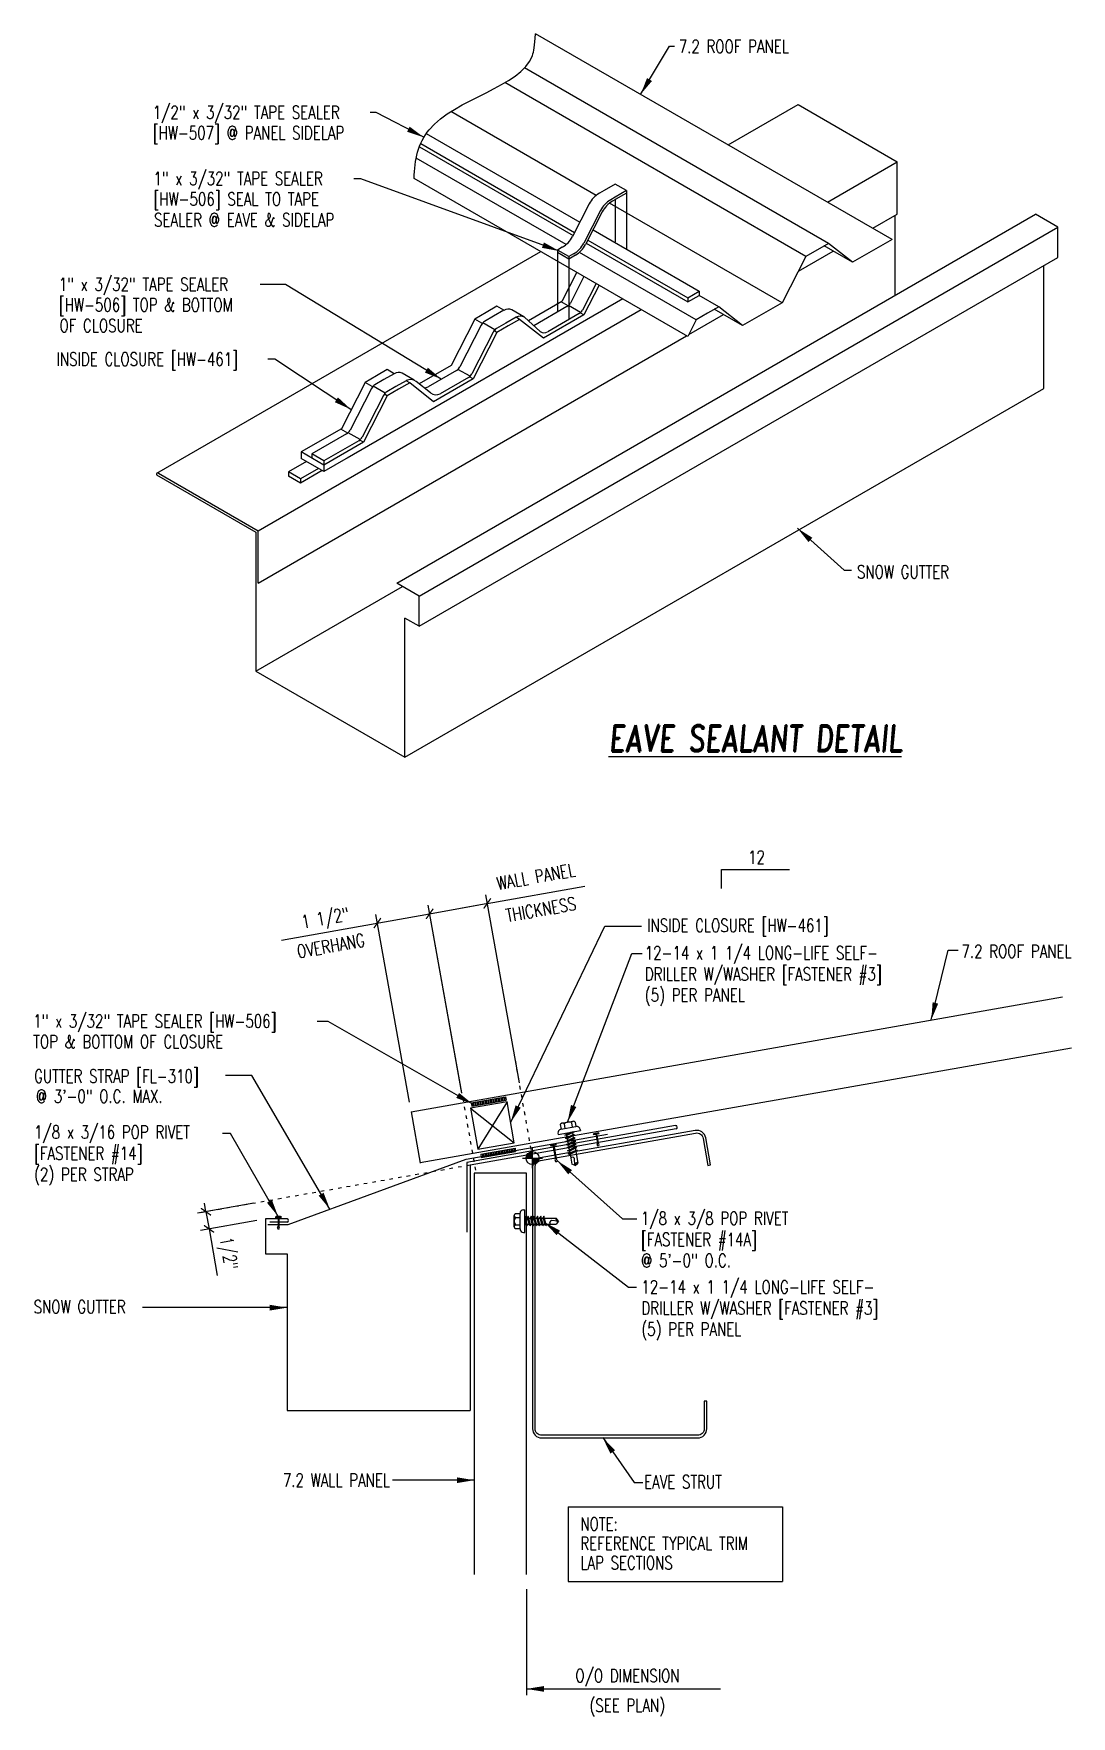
# Model space of a CAD drawing. Extents: x 9.3 to 39.1, y 9 to 57.3.
import ezdxf
from ezdxf.enums import TextEntityAlignment as Align

# ---------------------------------------------------------------- set-up
doc = ezdxf.new("R2010")
doc.units = 0
doc.header["$LTSCALE"] = 4
doc.header["$MEASUREMENT"] = 0
doc.linetypes.add('DOT2', pattern=[0.125, 0, -0.125])
doc.layers.get('0').update_dxf_attribs({"linetype": 'CONTINUOUS'})
for name, color, linetype in [('CLOSURE', 3, 'CONTINUOUS'), ('DIM', 2, 'CONTINUOUS'), ('DIM-DETAILS', 7, 'CONTINUOUS'), ('FASTENER', 9, 'CONTINUOUS'), ('GRID', 9, 'CONTINUOUS'), ('LABEL', 6, 'CONTINUOUS'), ('MARK', 1, 'CONTINUOUS'), ('PANEL', 11, 'CONTINUOUS'), ('PANEL-S', 11, 'CONTINUOUS'), ('SEALANT', 8, 'CONTINUOUS'), ('SECTION', 11, 'CONTINUOUS'), ('STLA', 12, 'CONTINUOUS'), ('TAPE', 9, 'CONTINUOUS'), ('TEXT', 2, 'CONTINUOUS'), ('TRIM', 6, 'CONTINUOUS')]:
    doc.layers.add(name, color=color, linetype=linetype)
doc.styles.add('ROMAND', font='romand', dxfattribs={"height": 0.075})
doc.styles.add('TEXT', font='SIMPLEX.shx', dxfattribs={"width": 0.75, "height": 0.375})
doc.styles.add('TEXT1', font='ROMANS.shx', dxfattribs={"width": 0.75, "height": 0.375})
doc.dimstyles.new('DETAIL$7', dxfattribs={"dimscale": 4, "dimtxt": 0.375, "dimasz": 0.125, "dimexe": 0.0625, "dimexo": 0.0625, "dimgap": 0.0625, "dimtad": 1, "dimdec": 4, "dimzin": 3, "dimdsep": 46, "dimlunit": 4, "dimtxsty": 'TEXT', "dimblk": 'ARCHTICK', "dimcen": 0.0625, "dimclrd": 7, "dimclre": 7, "dimclrt": 2, "dimadec": 0, "dimazin": 0, "dimtfac": 0.6, "dimtdec": 4, "dimtmove": 0, "dimatfit": 3, "dimfxl": 0, "dimfrac": 2, "dimtolj": 1, "dimtzin": 0, "dimarcsym": 0})

# ---------------------------------------------------------------- blocks, each defined once
blk = doc.blocks.new('fm4')
at = {"layer": 'FASTENER', "color": 12}
for p, q in [((-0.089, 0.018), (0.089, 0.018)), ((0.06, 0.04), (-0.06, 0.04)), ((-0.012, 0.018), (-0.012, -0.373)), ((0.012, 0.018), (0.012, -0.373)), ((-0.02, -0.45), (0.02, -0.45))]:
    blk.add_line(p, q, dxfattribs=at)
for centre, radius, start, end in [((0, -0.066), 0.123, 119.4777, 136.6143), ((0, -0.066), 0.123, 43.3857, 60.5223), ((0, -0.428), 0.03, 143.7655, 228.4038), ((-0.075, -0.373), 0.0625, 323.7655, 0), ((0.075, -0.373), 0.0625, 180, 216.2345), ((0, -0.428), 0.03, 311.5962, 36.2345)]:
    blk.add_arc(centre, radius, start, end, dxfattribs=at)
blk = doc.blocks.new('FD-F14A')
at = {"layer": 'TEXT', "style": 'TEXT1', "width": 0.75}
for s, p in [('1/8 x 3/8 POP RIVET', (0.005, -0.041)), ('[FASTENER #14A]', (0.005, -0.193))]:
    blk.add_text(s, height=0.09375, dxfattribs=at).set_placement(p)
blk.add_attdef('(QUANTITY)', (0.005, -0.344), '', height=0.0938, dxfattribs=at)
blk = doc.blocks.new('fz9')
at = {"layer": 'FASTENER'}
for p, q in [((-0.324, 0.071), (-0.324, 0.037)), ((-0.324, 0.037), (0.324, 0.037)), ((-0.224, 0.171), (0.215, 0.171)), ((-0.215, 0.305), (-0.215, 0.171)), ((-0.161, 0.337), (0.161, 0.337)), ((-0.139, -0.016), (0.046, 0.037)), ((-0.107, 0.305), (-0.107, 0.171)), ((-0.104, -0.036), (0.139, 0.033)), ((-0.086, 0.037), (0.086, 0.037)), ((-0.086, 0.037), (-0.086, -0.001)), ((0.086, 0.037), (0.133, 0.037)), ((0.086, 0.018), (0.086, -0.042)), ((0.107, 0.305), (0.107, 0.171)), ((0.139, 0.033), (0.133, 0.037)), ((0.215, 0.305), (0.215, 0.171)), ((0.324, 0.071), (0.324, 0.037)), ((-0.104, -0.036), (-0.139, -0.016)), ((-0.139, -0.107), (0.104, -0.038)), ((-0.104, -0.127), (-0.139, -0.107)), ((-0.139, -0.198), (0.104, -0.128)), ((-0.104, -0.218), (-0.139, -0.198)), ((-0.139, -0.289), (0.104, -0.219)), ((-0.104, -0.309), (-0.139, -0.289)), ((-0.139, -0.38), (0.104, -0.31)), ((-0.104, -0.4), (-0.139, -0.38)), ((-0.139, -0.47), (0.104, -0.401)), ((-0.104, -0.491), (-0.139, -0.47)), ((-0.104, -0.127), (0.139, -0.058)), ((-0.104, -0.218), (0.139, -0.149)), ((-0.104, -0.309), (0.139, -0.239)), ((-0.104, -0.4), (0.139, -0.33)), ((-0.104, -0.491), (0.139, -0.421)), ((-0.086, -0.031), (-0.086, -0.092)), ((-0.086, -0.122), (-0.086, -0.183)), ((-0.086, -0.213), (-0.086, -0.274)), ((-0.086, -0.304), (-0.086, -0.364)), ((-0.086, -0.395), (-0.086, -0.455)), ((0.086, -0.073), (0.086, -0.133)), ((0.086, -0.164), (0.086, -0.224)), ((0.086, -0.255), (0.086, -0.315)), ((0.086, -0.345), (0.086, -0.406)), ((0.086, -0.436), (0.086, -0.497)), ((0.139, -0.058), (0.104, -0.038)), ((0.139, -0.149), (0.104, -0.128)), ((0.139, -0.239), (0.104, -0.219)), ((0.139, -0.33), (0.104, -0.31)), ((0.139, -0.421), (0.104, -0.401)), ((-0.139, -0.561), (0.104, -0.492)), ((-0.104, -0.581), (-0.139, -0.561)), ((-0.104, -0.581), (0.139, -0.512)), ((-0.086, -0.486), (-0.086, -0.546)), ((-0.086, -0.577), (-0.086, -0.869)), ((0, -0.929), (-0.086, -0.869)), ((-0.002, -0.914), (0.014, -0.727)), ((0, -0.929), (0.086, -0.869)), ((0.086, -0.527), (0.086, -0.869)), ((0.139, -0.512), (0.104, -0.492))]:
    blk.add_line(p, q, dxfattribs=at)
for centre, radius, start, end in [((-0.224, 0.071), 0.1, 90, 180), ((-0.161, 0.274), 0.0628, 29.8754, 150.1246), ((0, 0.141), 0.196, 56.9974, 123.0026), ((0.161, 0.274), 0.0628, 29.8754, 150.1246), ((0.224, 0.071), 0.1, 0, 90), ((-0.046, -0.739), 0.0615, 11.1445, 130.906), ((0.054, -0.915), 0.0563, 55.4585, 194.8454)]:
    blk.add_arc(centre, radius, start, end, dxfattribs=at)
blk = doc.blocks.new('FD-F3')
at = {"layer": 'TEXT', "style": 'TEXT1', "width": 0.75}
for s, p in [('12-14 x 1 1/4 LONG-LIFE SELF-', (0.005, -0.041)), ('DRILLER W/WASHER [FASTENER #3]', (0.005, -0.193))]:
    blk.add_text(s, height=0.09375, dxfattribs=at).set_placement(p)
blk.add_attdef('(QUANTITY)', (0.005, -0.344), '', height=0.0938, dxfattribs=at)
blk = doc.blocks.new('wp')
at = {"layer": 'SECTION'}
for p, q in [((-0.096, 0), (0.096, 0)), ((0, -0.096), (0, 0.096))]:
    blk.add_line(p, q, dxfattribs=at)
at = {"layer": 'SECTION', "const_width": 0.0625}
for points in [[(0, 0.031, 0.414214), (-0.031, 0, 1)], [(0, -0.031, 0.414214), (0.031, 0, 1)]]:
    blk.add_lwpolyline(points, format="xyb", dxfattribs=at)
at = {"layer": 'SECTION'}
blk.add_circle((0, 0), 0.0625, dxfattribs=at)
blk = doc.blocks.new('_ArchTick')
at = {"color": 0, "const_width": 0.15}
blk.add_lwpolyline([(-0.5, -0.5), (0.5, 0.5)], dxfattribs=at)
blk = doc.blocks.new('A$C30686E82')
for p, q in [((-2.715, 0.761), (3.437, 0.761)), ((-2.715, 0.761), (-2.715, -1.379)), ((3.437, 0.761), (3.437, -1.379)), ((-2.715, -1.379), (3.437, -1.379))]:
    blk.add_line(p, q)
at = {"layer": 'TEXT', "style": 'TEXT1', "width": 0.75}
for s, p in [('NOTE:', (-2.368, 0.081)), ('REFERENCE TYPICAL TRIM', (-2.368, -0.477)), ('LAP SECTIONS', (-2.368, -1.035))]:
    blk.add_text(s, height=0.375, dxfattribs=at).set_placement(p)
blk = doc.blocks.new('slopl1')
at = {"layer": 'MARK', "color": 6}
blk.add_lwpolyline([(0, 0), (0, 0.137), (0.487, 0.137)], dxfattribs=at)
at = {"layer": 'MARK', "color": 2, "style": 'TEXT1', "width": 0.75}
blk.add_text('12', height=0.0938, dxfattribs=at).set_placement((0.191, 0.178))
blk.add_attdef('SLOPL1', text='', height=0.0938, dxfattribs=at).set_placement((-0.055, 0.024), align=Align.RIGHT)
blk = doc.blocks.new('A$C6938402A')
at = {"layer": 'TAPE'}
h = blk.add_hatch(dxfattribs=at)
h.set_pattern_fill('DOTS', color=256, scale=0.35, angle=270, style=0)
h.set_pattern_definition([(270, (-22.332364, -26.379487), (0.021875, -0.0109375), [0, -0.021875])])
h.paths.add_polyline_path([(-0.563, -0.04), (-0.547, -0.132), (0.438, 0.041), (0.422, 0.134)])
at = {"layer": 'SEALANT'}
for p, q in [((-0.563, -0.04), (0.422, 0.134)), ((-0.547, -0.132), (0.438, 0.041)), ((0.422, 0.134), (0.438, 0.041)), ((-0.563, -0.04), (-0.547, -0.132))]:
    blk.add_line(p, q, dxfattribs=at)
blk = doc.blocks.new('LAY-LAB')
at = {"layer": 'LABEL', "color": 6, "style": 'ROMAND', "oblique": 5, "width": 0.75}
blk.add_attdef('LAY-LAB', (0.017, 0.036), '', height=0.188, dxfattribs=at)
blk = doc.blocks.new('fm3')
at = {"layer": 'FASTENER', "color": 12}
for p, q in [((-0.035, 0.018), (0.144, 0.018)), ((0.115, 0.04), (-0.006, 0.04)), ((0.043, 0.018), (0.043, -0.243)), ((0.067, 0.018), (0.067, -0.243)), ((0.035, -0.32), (0.075, -0.32))]:
    blk.add_line(p, q, dxfattribs=at)
for centre, radius, start, end in [((0.055, -0.066), 0.123, 119.4777, 136.6143), ((0.055, -0.066), 0.123, 43.3857, 60.5223), ((0.055, -0.297), 0.03, 143.7655, 228.4038), ((-0.02, -0.243), 0.0625, 323.7655, 0), ((0.129, -0.243), 0.0625, 180, 216.2345), ((0.055, -0.297), 0.03, 311.5962, 36.2345)]:
    blk.add_arc(centre, radius, start, end, dxfattribs=at)
blk = doc.blocks.new('FD-F14')
at = {"layer": 'TEXT', "style": 'TEXT1', "width": 0.75}
for s, p in [('1/8 x 3/16 POP RIVET', (0.005, -0.041)), ('[FASTENER #14]', (0.005, -0.193))]:
    blk.add_text(s, height=0.09375, dxfattribs=at).set_placement(p)
blk.add_attdef('(QUANTITY)', (0.005, -0.344), '', height=0.0938, dxfattribs=at)

msp = doc.modelspace()

# ---------------------------------------------------------------- linework, layer by layer
at = {"layer": 'CLOSURE'}
for p, q in [((24.894, 50.444), (24.464, 49.604)), ((25.536, 50.073), (25.099, 49.22)), ((26.219, 49.679), (18.311, 45.114)), ((22.297, 49.29), (21.972, 49.103)), ((22.607, 49.469), (22.297, 49.29)), ((22.808, 49.353), (22.607, 49.469)), ((24.464, 49.604), (23.511, 49.053)), ((24.647, 49.481), (24.45, 49.595)), ((25.099, 49.22), (24.994, 49.281)), ((21.972, 49.103), (21.291, 47.772)), ((22.173, 48.987), (21.972, 49.103)), ((22.932, 48.907), (22.607, 48.719)), ((23.257, 49.094), (22.932, 48.907)), ((23.257, 49.094), (23.155, 49.153)), ((23.938, 48.55), (23.257, 49.094)), ((25.099, 49.22), (23.938, 48.55)), ((22.607, 48.719), (21.926, 47.388)), ((22.607, 48.719), (22.525, 48.767)), ((19.148, 47.472), (18.823, 47.284)), ((19.458, 47.651), (19.148, 47.472)), ((19.658, 47.535), (19.458, 47.651)), ((20.107, 47.276), (20.005, 47.334)), ((21.291, 47.772), (20.374, 47.242)), ((21.926, 47.388), (20.788, 46.731)), ((21.926, 47.388), (21.821, 47.449)), ((18.823, 47.284), (18.142, 45.953)), ((19.458, 46.901), (18.776, 45.57)), ((19.023, 47.168), (18.823, 47.284)), ((19.458, 46.901), (19.375, 46.948)), ((19.782, 47.088), (19.458, 46.901)), ((20.107, 47.276), (19.782, 47.088)), ((20.788, 46.731), (20.107, 47.276)), ((18.142, 45.953), (16.989, 45.288)), ((19.782, 45.963), (17.639, 44.726)), ((18.324, 45.831), (18.127, 45.945)), ((18.776, 45.57), (17.639, 44.913)), ((18.776, 45.57), (18.671, 45.63)), ((17.639, 44.913), (16.989, 45.288)), ((16.989, 45.288), (16.989, 45.101)), ((17.639, 44.726), (16.989, 45.101)), ((17.639, 44.913), (17.639, 44.726)), ((22.897, 26.638), (21.851, 26.453)), ((22.897, 26.638), (22.059, 25.275)), ((23.105, 25.459), (22.897, 26.638)), ((21.851, 26.453), (22.059, 25.275)), ((21.851, 26.453), (23.105, 25.459)), ((22.059, 25.275), (23.105, 25.459))]:
    msp.add_line(p, q, dxfattribs=at)
at = {"layer": 'DIM', "color": 7}
msp.add_line((23.455, 12.647), (23.455, 9.613), dxfattribs=at)
at = {"layer": 'DIM-DETAILS', "linetype": 'DOT2', "ltscale": 0.3}
for p, q in [((23.631, 25.026), (23.128, 27.882)), ((21.625, 26.74), (21.989, 24.678)), ((21.837, 24.818), (13.988, 23.434))]:
    msp.add_line(p, q, dxfattribs=at)
at = {"layer": 'GRID', "ltscale": 0.1}
for p, q in [((24.345, 51.013), (24.345, 49.303)), ((24.67, 50.896), (24.67, 49.09))]:
    msp.add_line(p, q, dxfattribs=at)
at = {"layer": 'PANEL'}
for p, q in [((20.146, 26.353), (38.832, 29.648)), ((20.403, 24.893), (39.09, 28.188)), ((20.146, 26.353), (20.406, 24.876)), ((23.455, 24.587), (21.955, 24.587)), ((21.955, 24.587), (21.955, 13.067)), ((23.455, 13.067), (23.455, 24.587))]:
    msp.add_line(p, q, dxfattribs=at)
at = {"layer": 'PANEL-S'}
for p, q in [((33.943, 51.388), (23.715, 57.293)), ((32.124, 51.275), (23.4, 56.312)), ((31.475, 50.9), (22.836, 55.888)), ((25.455, 52.652), (21.287, 55.058)), ((24.59, 51.238), (20.289, 53.722)), ((28.081, 48.604), (20.233, 53.135)), ((30.794, 49.57), (25.839, 52.43)), ((32.124, 51.275), (31.475, 50.9)), ((32.806, 50.731), (31.994, 51.2)), ((32.806, 50.731), (32.124, 51.275)), ((33.943, 51.388), (32.806, 50.731)), ((28.325, 49.082), (24.974, 51.017)), ((31.475, 50.9), (30.794, 49.57)), ((28.975, 49.457), (28.409, 49.783)), ((28.65, 49.269), (28.325, 49.082)), ((28.975, 49.457), (28.65, 49.269)), ((29.656, 48.913), (28.844, 49.382)), ((29.656, 48.913), (28.975, 49.457)), ((30.794, 49.57), (29.656, 48.913)), ((28.325, 49.082), (28.081, 48.604))]:
    msp.add_line(p, q, dxfattribs=at)
msp.add_open_spline([(20.233, 53.135), (20.239, 53.669), (20.595, 55.295), (23.577, 55.813), (23.683, 56.934), (23.715, 57.293)], degree=3, knots=[1.918398, 1.918398, 1.918398, 1.918398, 3.98318, 8.842634, 9.555001, 9.555001, 9.555001, 9.555001], dxfattribs=at)
at = {"layer": 'SEALANT'}
for p, q in [((28.085, 49.596), (28.409, 49.783)), ((28.085, 49.714), (28.085, 49.596))]:
    msp.add_line(p, q, dxfattribs=at)
at = {"layer": 'STLA'}
msp.add_lwpolyline([(28.734, 24.826), (28.597, 25.602, 0.414214), (28.294, 25.815), (23.844, 25.03, 0.36397), (23.628, 24.772), (23.628, 17.254, 0.414214), (23.89, 16.992), (28.366, 16.992, 0.414214), (28.628, 17.254), (28.628, 18.042), (28.553, 18.042), (28.553, 17.254, -0.414214), (28.366, 17.067), (23.89, 17.067, -0.414214), (23.702, 17.254), (23.702, 24.772, -0.36397), (23.857, 24.957), (28.307, 25.741, -0.414214), (28.524, 25.589), (28.661, 24.813)], format="xyb", close=True, dxfattribs=at)
at = {"layer": 'TAPE'}
for p, q in [((20.418, 54.14), (24.835, 51.59)), ((20.575, 54.424), (24.983, 51.879)), ((20.38, 54.044), (24.789, 51.499)), ((25.679, 52.791), (25.546, 52.714)), ((26.003, 52.978), (25.679, 52.791)), ((26.328, 52.791), (26.003, 52.978)), ((26.328, 52.791), (26.003, 52.603)), ((26.328, 52.72), (26.003, 52.533)), ((26.328, 52.791), (26.328, 52.72)), ((26.328, 52.72), (26.328, 51.103)), ((25.253, 52.406), (24.773, 51.469)), ((25.578, 52.218), (25.098, 51.282)), ((25.63, 52.178), (25.15, 51.241)), ((26.003, 52.603), (25.87, 52.526)), ((26.055, 52.563), (25.922, 52.486)), ((26.003, 52.533), (26.003, 51.316)), ((25.169, 51.279), (28.085, 49.596)), ((25.216, 51.37), (28.085, 49.714)), ((25.364, 51.659), (28.409, 49.901)), ((24.481, 51.162), (24.345, 51.083)), ((24.67, 50.896), (24.345, 51.083)), ((24.345, 51.083), (24.345, 51.013)), ((24.67, 50.825), (24.345, 51.013)), ((24.806, 50.974), (24.67, 50.896)), ((24.857, 50.934), (24.67, 50.825)), ((24.67, 50.896), (24.67, 50.825)), ((25.103, 50.324), (24.713, 49.562)), ((25.45, 50.123), (25.06, 49.361)), ((28.085, 49.714), (28.409, 49.901)), ((28.409, 49.901), (28.409, 49.783)), ((22.807, 49.353), (22.512, 49.183)), ((23.379, 49.165), (23.032, 49.366)), ((24.615, 49.459), (23.667, 48.912)), ((24.962, 49.259), (24.062, 48.739)), ((25.008, 49.293), (24.661, 49.494)), ((22.153, 48.929), (21.539, 47.73)), ((22.547, 48.792), (22.199, 48.992)), ((22.512, 49.183), (22.251, 49.032)), ((22.859, 48.982), (22.598, 48.831)), ((23.154, 49.153), (22.859, 48.982)), ((23.85, 48.747), (23.397, 49.156)), ((22.501, 48.729), (21.887, 47.529)), ((19.362, 47.364), (19.101, 47.213)), ((19.657, 47.535), (19.362, 47.364)), ((20.005, 47.334), (19.709, 47.164)), ((20.229, 47.347), (19.882, 47.547)), ((21.442, 47.627), (20.634, 47.161)), ((21.789, 47.427), (20.981, 46.961)), ((21.833, 47.459), (21.486, 47.659)), ((19.004, 47.111), (18.39, 45.911)), ((19.351, 46.91), (18.737, 45.711)), ((19.397, 46.974), (19.05, 47.174)), ((19.709, 47.164), (19.448, 47.013)), ((20.7, 46.982), (20.286, 47.313)), ((18.292, 45.809), (17.292, 45.231)), ((18.639, 45.608), (17.639, 45.031)), ((18.683, 45.641), (18.336, 45.841)), ((17.14, 45.013), (16.624, 44.715)), ((17.639, 45.031), (17.292, 45.231)), ((17.292, 45.231), (17.292, 45.114)), ((17.639, 45.031), (17.639, 44.913)), ((16.971, 44.515), (16.624, 44.715)), ((16.624, 44.715), (16.624, 44.597)), ((16.971, 44.397), (16.624, 44.597)), ((17.488, 44.813), (16.971, 44.515)), ((17.59, 44.754), (16.971, 44.397)), ((16.971, 44.515), (16.971, 44.397))]:
    msp.add_line(p, q, dxfattribs=at)
for centre, radius, start, end in [((25.921, 52.064), 0.75, 120, 152.8916), ((26.245, 51.877), 0.75, 120, 152.8916), ((26.297, 51.836), 0.75, 120, 152.8916), ((24.106, 51.811), 0.75, 300, 332.8916), ((24.431, 51.624), 0.75, 300, 332.8916), ((24.482, 51.583), 0.75, 300, 332.8916), ((22.932, 49.136), 0.25, 66.4852, 120), ((24.49, 49.676), 0.25, 300, 332.8916), ((24.837, 49.475), 0.25, 300, 332.8916), ((22.376, 48.815), 0.25, 120, 152.8916), ((22.723, 48.615), 0.25, 120, 152.8916), ((23.279, 48.936), 0.25, 61.8506, 120), ((23.961, 48.891), 0.182, 232.4218, 303.5534), ((19.782, 47.318), 0.25, 66.4852, 120), ((20.13, 47.118), 0.25, 51.3833, 120), ((21.317, 47.844), 0.25, 300, 332.8916), ((21.664, 47.643), 0.25, 300, 332.8916), ((19.226, 46.997), 0.25, 120, 152.8916), ((19.573, 46.797), 0.25, 120, 152.8916), ((20.509, 47.377), 0.25, 271.9424, 300), ((20.856, 47.177), 0.25, 231.3833, 300), ((18.167, 46.025), 0.25, 300, 332.8916), ((18.514, 45.825), 0.25, 300, 332.8916)]:
    msp.add_arc(centre, radius, start, end, dxfattribs=at)
at = {"layer": 'TEXT', "color": 7}
for p, q in [((23.25, 27.186), (22.283, 32.576)), ((22.328, 32.33), (25.126, 32.831)), ((16.424, 31.281), (20.675, 32.034)), ((20.096, 26.63), (19.131, 32.013)), ((21.597, 26.897), (20.631, 32.28)), ((21.598, 26.89), (20.631, 32.28)), ((20.675, 32.034), (22.349, 32.335)), ((20.675, 32.034), (22.084, 32.287)), ((15.629, 23.724), (14.01, 23.438)), ((14.256, 23.482), (14.213, 23.728)), ((15.715, 23.233), (14.097, 22.948)), ((14.256, 23.482), (14.343, 22.991)), ((14.343, 22.991), (14.579, 21.653))]:
    msp.add_line(p, q, dxfattribs=at)
at = {"layer": 'TRIM'}
for p, q in [((29.242, 54.102), (31.246, 55.26)), ((31.246, 55.26), (34.096, 53.614)), ((32.091, 52.457), (34.096, 53.614)), ((34.096, 52.115), (34.096, 53.614)), ((19.73, 41.523), (38.063, 52.108)), ((20.371, 41.153), (38.704, 51.738)), ((33.39, 51.707), (34.096, 52.115)), ((34.023, 52.073), (34.023, 49.775)), ((38.704, 51.738), (38.063, 52.108)), ((38.704, 50.869), (38.704, 51.738)), ((12.85, 44.682), (23.862, 51.04)), ((20.371, 40.284), (38.704, 50.869)), ((31.258, 50.476), (32.252, 51.051)), ((38.299, 47.111), (38.299, 50.635)), ((15.758, 43.027), (26.749, 49.373)), ((28.108, 48.658), (29.103, 49.232)), ((15.758, 41.527), (28.048, 48.623)), ((19.965, 36.526), (38.299, 47.111)), ((12.84, 44.632), (15.689, 42.987)), ((12.892, 44.682), (15.758, 43.027)), ((15.689, 42.987), (15.689, 38.995)), ((15.758, 41.527), (15.758, 43.027)), ((15.689, 38.995), (19.899, 41.425)), ((20.371, 41.153), (19.73, 41.523)), ((20.371, 40.284), (20.371, 41.153)), ((20.371, 40.284), (19.965, 40.518)), ((19.965, 36.526), (19.965, 40.518)), ((15.689, 38.995), (19.965, 36.526)), ((21.724, 24.996), (25.78, 25.711)), ((27.729, 25.953), (21.743, 24.897)), ((27.746, 25.86), (21.837, 24.818)), ((16.616, 23.115), (21.724, 24.996)), ((21.743, 24.897), (21.743, 22.897)), ((21.837, 24.818), (21.837, 17.776)), ((16.587, 23.276), (15.962, 23.276)), ((15.962, 23.276), (15.962, 22.276)), ((16.587, 23.183), (16.087, 23.183)), ((16.027, 23.115), (16.616, 23.115)), ((15.962, 22.276), (16.587, 22.276)), ((16.587, 22.276), (16.587, 17.776)), ((16.587, 17.776), (21.837, 17.776))]:
    msp.add_line(p, q, dxfattribs=at)
for centre, radius, start, end in [((12.871, 44.651), 0.0366, 55.8378, 211.2113), ((27.736, 25.906), 0.0469, 281.9828, 98.0172), ((16.572, 23.23), 0.0492, 287.5668, 72.4332)]:
    msp.add_arc(centre, radius, start, end, dxfattribs=at)

# ---------------------------------------------------------------- block references
msp.add_blockref('A$C30686E82', (27.367, 14.254))
at = {"layer": 'FASTENER'}
for name, p, rotation in [('fz9', (24.689, 25.72), 9.999999999999792), ('fm3', (25.403, 25.684), 9.99999999999962), ('fm4', (24.229, 25.369), 9.999999999999872), ('fz9', (23.44, 23.213), 90)]:
    msp.add_blockref(name, p, dxfattribs=dict(at, rotation=rotation))
msp.add_blockref('fm3', (16.281, 23.309), dxfattribs=at)
at = {"layer": 'LABEL', "xscale": 4, "yscale": 4, "zscale": 4}
msp.add_blockref('LAY-LAB', (25.749, 36.55), dxfattribs=at).add_auto_attribs({'LAY-LAB': '%%UEAVE SEALANT DETAIL'})
at = {"layer": 'MARK', "xscale": 4, "yscale": 4, "zscale": 4}
msp.add_blockref('slopl1', (29.049, 32.757), dxfattribs=at)
at = {"layer": 'TEXT', "color": 7, "yscale": 0.25, "zscale": 0.25}
for p, xscale, rotation in [((22.328, 32.33), 0.2499999999999998, 10.17465224019914), ((19.175, 31.767), 0.2499999999999999, 190.1746522401991), ((20.675, 32.034), 0.25, 10.17465224019912), ((20.675, 32.034), 0.25, 190.1746522401992), ((14.256, 23.482), 0.25, 280.0000000000002), ((14.343, 22.991), 0.25, 100.0000000000002)]:
    msp.add_blockref('_ArchTick', p, dxfattribs=dict(at, xscale=xscale, rotation=rotation))
at = {"layer": 'TEXT', "xscale": 4, "yscale": 4, "zscale": 4}
for name, p, values in [('FD-F3', (26.829, 30.89), {'(QUANTITY)': '(5) PER PANEL'}), ('FD-F14', (9.303, 25.744), {'(QUANTITY)': '(2) PER STRAP'}), ('FD-F14A', (26.719, 23.271), {'(QUANTITY)': '@ 5\'-0" O.C.'}), ('FD-F3', (26.73, 21.301), {'(QUANTITY)': '(5) PER PANEL'})]:
    msp.add_blockref(name, p, dxfattribs=at).add_auto_attribs(values)
at = {"layer": 'TEXT'}
for p in [(22.43, 26.644), (22.704, 25.173)]:
    msp.add_blockref('A$C6938402A', p, dxfattribs=at)
at = {"layer": 'TEXT', "xscale": 3, "yscale": 3, "zscale": 3}
msp.add_blockref('wp', (23.628, 25.022), dxfattribs=at)

# ---------------------------------------------------------------- texts
at = {"layer": 'TEXT', "style": 'TEXT1', "width": 0.75}
for s, p in [('7.2 ROOF PANEL', (27.824, 56.739)), ('1/2" x 3/32" TAPE SEALER ', (12.728, 54.849)), ('[HW-507] @ PANEL SIDELAP', (12.728, 54.259)), ('1" x 3/32" TAPE SEALER ', (12.748, 52.949)), ('[HW-506] SEAL TO TAPE', (12.748, 52.359)), ('SEALER @ EAVE & SIDELAP', (12.766, 51.762)), ('1" x 3/32" TAPE SEALER ', (10.033, 49.913)), ('[HW-506] TOP & BOTTOM', (10.033, 49.323)), ('OF CLOSURE', (10.051, 48.726)), ('INSIDE CLOSURE [HW-461]', (9.968, 47.764)), ('SNOW GUTTER', (32.939, 41.659)), ('INSIDE CLOSURE [HW-461]', (26.918, 31.512)), ('7.2 ROOF PANEL', (35.938, 30.769)), ('1" x 3/32" TAPE SEALER [HW-506]', (9.299, 28.766)), ('TOP & BOTTOM OF CLOSURE', (9.299, 28.176)), ('GUTTER STRAP [FL-310] ', (9.324, 27.186)), ('@ 3\'-0" O.C. MAX.', (9.373, 26.609)), ('SNOW GUTTER', (9.311, 20.568)), ('EAVE STRUT', (26.831, 15.543)), ('O/O DIMENSION', (24.857, 9.979)), ('(SEE PLAN)', (25.26, 9.126))]:
    msp.add_text(s, height=0.375, dxfattribs=at).set_placement(p)
msp.add_text('7.2 WALL PANEL', height=0.375, dxfattribs=at).set_placement((19.537, 15.591), align=Align.RIGHT)
at = {"layer": 'TEXT', "color": 2, "char_height": 0.375, "attachment_point": 5, "style": 'TEXT1'}
for s, insert, rotation in [('\\A1;WALL PANEL', (23.724, 33.102), 10.1747), ('\\A1;THICKNESS', (23.865, 32.157), 10.1747), ('\\A1;1 1/2"', (17.687, 31.856), 10.1747), ('\\A1;OVERHANG', (17.838, 31.115), 10.1747), ('\\A1;1/2"', (14.854, 22.277), 280)]:
    msp.add_mtext(s, dxfattribs=dict(at, insert=insert, rotation=rotation))

# ---------------------------------------------------------------- leaders
at = {"layer": 'DIM'}
msp.add_leader([(23.455, 9.788), (29.017, 9.788)], dimstyle='DETAIL$7', dxfattribs=at)
at = {"layer": 'TEXT'}
for points in [[(26.727, 55.547), (27.556, 56.932), (27.704, 56.932)], [(20.508, 54.318), (19.144, 55.033), (18.968, 55.033)], [(24.397, 51.053), (18.704, 53.122), (18.501, 53.122)], [(21.009, 47.378), (16.538, 50.095), (15.815, 50.095)], [(18.416, 46.509), (16.236, 47.948), (16.031, 47.948)], [(31.23, 43.098), (32.567, 41.9), (32.781, 41.9)], [(23, 26.052), (25.698, 31.68), (26.759, 31.68)], [(35.07, 28.989), (35.558, 30.991), (35.846, 30.991)], [(24.63, 26.051), (26.475, 30.892), (26.772, 30.892)], [(21.913, 26.572), (17.764, 28.942), (17.447, 28.942)], [(17.813, 23.555), (15.568, 27.389), (14.818, 27.389)], [(16.326, 23.349), (14.961, 25.725), (14.726, 25.725)], [(24.333, 24.95), (26.213, 23.276), (26.617, 23.276)], [(23.973, 23.18), (26.379, 21.318), (26.612, 21.318)], [(16.587, 20.73), (13.53, 20.73), (12.438, 20.73)], [(25.641, 16.999), (26.54, 15.715), (26.788, 15.715)], [(21.955, 15.778), (20.489, 15.778), (19.607, 15.778)]]:
    msp.add_leader(points, dimstyle='DETAIL$7', dxfattribs=at)

doc.saveas('drawing.dxf')
